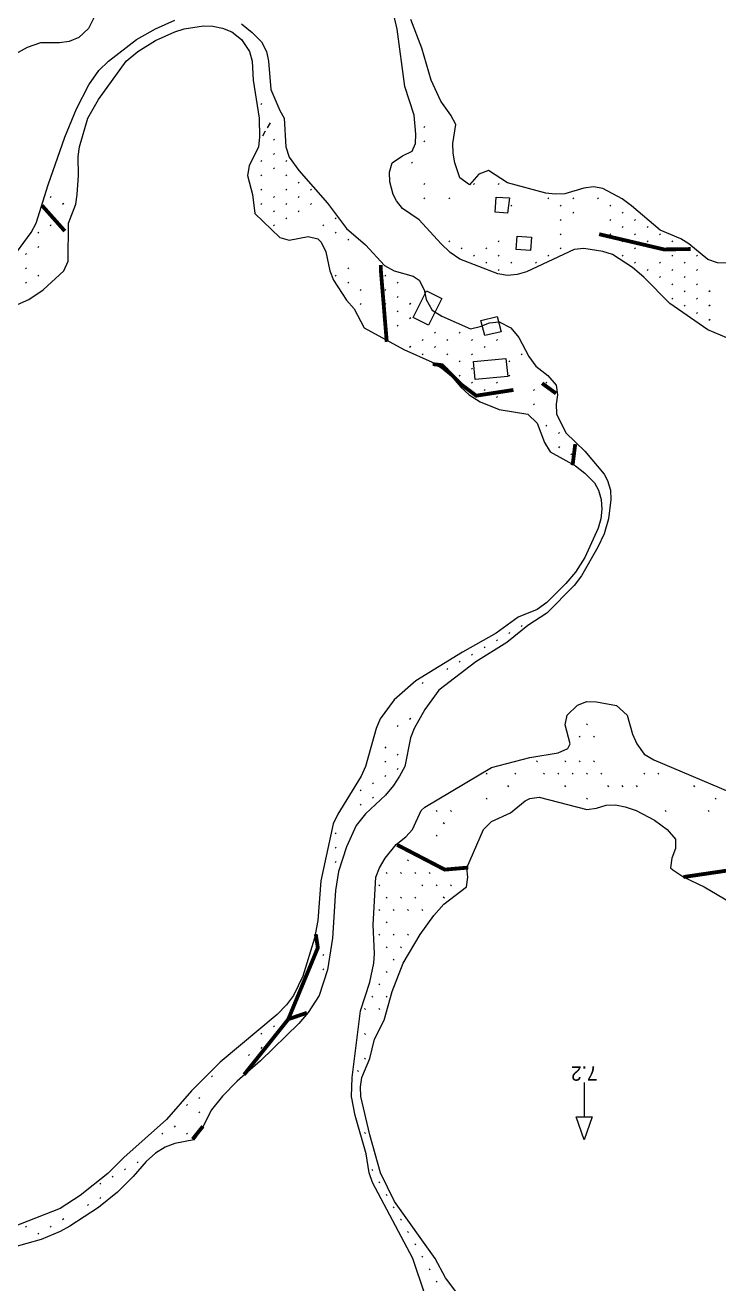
# Model space of a CAD drawing. Header units: millimetres. Extents: x 10 to 1190, y 102 to 890.
# Drawn here: x 635.6 to 781, y 371.9 to 635.9 of the extents above; entities that cross this region are included whole.
import ezdxf
from ezdxf.enums import TextEntityAlignment as Align

# ---------------------------------------------------------------- set-up
doc = ezdxf.new("R2010")
doc.units = ezdxf.units.MM
for name, color, linetype in [('CUT', 1, 'CONTINUOUS'), ('ETCH', 7, 'CONTINUOUS'), ('SCORE', 5, 'CONTINUOUS')]:
    doc.layers.add(name, color=color, linetype=linetype)

msp = doc.modelspace()

# ---------------------------------------------------------------- linework, layer by layer
at = {"layer": 'CUT'}
for points in [[(650.83, 639.113), (648.883, 635.208), (646.83, 633.301), (644.83, 632.481), (642.83, 632.188), (638.83, 632.173), (636.032, 631.208), (632.358, 629.208)], [(782.722, 570.294), (778.722, 571.963), (770.722, 577.534), (765.286, 583.044), (762.916, 585.044), (758.722, 587.756), (756.722, 588.408), (752.722, 589.057), (750.722, 588.829), (740.722, 584.155), (738.722, 583.591), (736.722, 583.408), (734.722, 583.753), (726.722, 586.785), (724.722, 588.229), (722.722, 590.068), (718.214, 595.044), (714.722, 597.456), (713.456, 599.044), (712.722, 600.392), (712.024, 603.044), (712, 605.044), (712.558, 607.044), (714.722, 608.487), (716.722, 609.438), (717.419, 611.044), (717.518, 613.044), (717.132, 617.044), (715.207, 623.044), (713.575, 635.044), (712.212, 641.044)], [(632.488, 586.368), (636.885, 592.368), (637.915, 594.368), (640.405, 602.368), (643.904, 612.368), (646.369, 618.368), (648.956, 623.379), (651.063, 626.368), (653.088, 628.368), (658.956, 632.858), (662.956, 635.104), (666.956, 636.912)], [(680.956, 636.146), (683.2, 634.368), (685.134, 632.368), (686.172, 630.368), (686.586, 628.368), (687.116, 622.368), (688.956, 617.956), (689.9, 616.368), (690.266, 610.368), (690.956, 608.179), (692.956, 605.419), (698.956, 598.571), (702.956, 593.269), (706.956, 589.793), (710.956, 585.508), (712.956, 584.352), (716.956, 583.247), (718.21, 582.368), (719.214, 580.368), (719.665, 578.368), (720.956, 576.088), (722.956, 574.844), (728.956, 572.181), (730.956, 572.656), (732.956, 573.46), (734.956, 573.644), (737.436, 572.368), (739.067, 570.368), (741.219, 566.368), (742.681, 564.368), (745.139, 562.368), (746.938, 560.368), (747.225, 558.368), (746.948, 556.368), (747.01, 554.368), (748.956, 550.376), (752.956, 546.546), (756.956, 541.725), (757.683, 540.368), (758.321, 538.368), (758.391, 536.368), (757.895, 532.368), (756.956, 529.172), (755.681, 526.368), (752.245, 520.368), (750.684, 518.368), (744.956, 512.537), (740.956, 509.941), (736.544, 506.368), (730.083, 502.368), (722.316, 496.368), (719.392, 492.368), (717.167, 488.368), (716.409, 486.368), (715.18, 480.368), (714.088, 478.368), (712.8, 476.368), (711.134, 474.368), (706.956, 470.426), (704.956, 468.003), (702.956, 463.52), (701.26, 458.368), (700.622, 454.368), (700.003, 444.368), (698.956, 437.698), (697.229, 432.368), (694.956, 428.754), (692.956, 426.443), (684.956, 418.626), (680.016, 414.368), (676.956, 411.231), (674.652, 408.368), (672.636, 404.368), (670.956, 402.087), (666.956, 401.315), (664.956, 400.519), (662.956, 399.266), (660.956, 397.535), (658.249, 394.368), (654.956, 391.092), (650.956, 387.91), (644.956, 383.932), (642.956, 382.829), (638.956, 381.191), (632.956, 379.466)], [(719.366, 369.713), (716.845, 377.154), (708.428, 393.154), (707.709, 395.154), (707.079, 399.154), (704.795, 407.154), (704, 411.154), (704.12, 415.154), (705.923, 429.154), (707.845, 435.154), (708.666, 439.154), (708.839, 441.154), (708.527, 447.154), (709.14, 457.154), (709.893, 459.154), (711.073, 461.154), (713.366, 464.026), (715.366, 465.613), (716.794, 467.154), (718.637, 471.154), (719.366, 471.846), (733.366, 480.148), (741.366, 482.244), (747.366, 483.23), (749.366, 484.171), (749.851, 485.154), (748.816, 489.154), (749.189, 491.154), (751.366, 493.252), (753.366, 494), (755.366, 493.943), (759.533, 493.154), (761.793, 491.154), (762.926, 487.154), (763.798, 485.154), (765.366, 483.002), (767.366, 481.769), (783.366, 475.009)]]:
    msp.add_lwpolyline(points, dxfattribs=at)
at = {"layer": 'ETCH'}
for points in [[(685.24, 619.474), (685.028, 619.262)], [(686.956, 615.368), (686.348, 614.334)], [(685.942, 613.644), (685.334, 612.61)], [(719.412, 614.65), (719.2, 614.438)], [(687.838, 611.974), (687.626, 611.762)], [(719.412, 611.65), (719.2, 611.438)], [(685.24, 607.474), (685.028, 607.262)], [(687.838, 608.974), (687.626, 608.762)], [(690.436, 607.474), (690.224, 607.262)], [(687.838, 605.974), (687.626, 605.762)], [(716.814, 607.15), (716.602, 606.938)], [(685.24, 604.474), (685.028, 604.262)], [(690.436, 604.474), (690.224, 604.262)], [(693.034, 602.974), (692.822, 602.762)], [(719.412, 602.65), (719.2, 602.438)], [(729.804, 602.65), (729.592, 602.438)], [(735, 602.65), (734.788, 602.438)], [(641.074, 599.974), (640.862, 599.762)], [(685.24, 601.474), (685.028, 601.262)], [(687.838, 599.974), (687.626, 599.762)], [(690.436, 601.474), (690.224, 601.262)], [(693.034, 599.974), (692.822, 599.762)], [(695.632, 601.474), (695.42, 601.262)], [(719.412, 599.65), (719.2, 599.438)], [(724.608, 599.65), (724.396, 599.438)], [(745.392, 599.65), (745.18, 599.438)], [(750.588, 599.65), (750.376, 599.438)], [(755.784, 599.65), (755.572, 599.438)], [(643.672, 598.474), (643.46, 598.262)], [(685.24, 598.474), (685.028, 598.262)], [(687.838, 596.974), (687.626, 596.762)], [(690.436, 598.474), (690.224, 598.262)], [(693.034, 596.974), (692.822, 596.762)], [(695.632, 598.474), (695.42, 598.262)], [(737.598, 598.15), (737.386, 597.938)], [(747.99, 598.15), (747.778, 597.938)], [(758.382, 598.15), (758.17, 597.938)], [(690.436, 595.474), (690.224, 595.262)], [(700.828, 595.474), (700.616, 595.262)], [(747.99, 595.15), (747.778, 594.938)], [(750.588, 596.65), (750.376, 596.438)], [(758.382, 595.15), (758.17, 594.938)], [(760.98, 596.65), (760.768, 596.438)], [(763.578, 595.15), (763.366, 594.938)], [(638.476, 592.474), (638.264, 592.262)], [(641.074, 593.974), (640.862, 593.762)], [(687.838, 593.974), (687.626, 593.762)], [(698.23, 593.974), (698.018, 593.762)], [(700.828, 592.474), (700.616, 592.262)], [(747.99, 592.15), (747.778, 591.938)], [(758.382, 592.15), (758.17, 591.938)], [(760.98, 593.65), (760.768, 593.438)], [(763.578, 592.15), (763.366, 591.938)], [(766.176, 593.65), (765.964, 593.438)], [(768.774, 592.15), (768.562, 591.938)], [(638.476, 589.474), (638.264, 589.262)], [(703.426, 590.974), (703.214, 590.762)], [(724.608, 590.65), (724.396, 590.438)], [(727.206, 589.15), (726.994, 588.938)], [(732.402, 589.15), (732.19, 588.938)], [(735, 590.65), (734.788, 590.438)], [(747.99, 589.15), (747.778, 588.938)], [(760.98, 590.65), (760.768, 590.438)], [(763.578, 589.15), (763.366, 588.938)], [(766.176, 590.65), (765.964, 590.438)], [(768.774, 589.15), (768.562, 588.938)], [(771.372, 590.65), (771.16, 590.438)], [(773.97, 589.15), (773.758, 588.938)], [(635.878, 587.974), (635.666, 587.762)], [(729.804, 587.65), (729.592, 587.438)], [(732.402, 586.15), (732.19, 585.938)], [(735, 587.65), (734.788, 587.438)], [(737.598, 586.15), (737.386, 585.938)], [(742.794, 586.15), (742.582, 585.938)], [(745.392, 587.65), (745.18, 587.438)], [(760.98, 587.65), (760.768, 587.438)], [(763.578, 586.15), (763.366, 585.938)], [(768.774, 586.15), (768.562, 585.938)], [(771.372, 587.65), (771.16, 587.438)], [(773.97, 586.15), (773.758, 585.938)], [(776.568, 587.65), (776.356, 587.438)], [(635.878, 584.974), (635.666, 584.762)], [(703.426, 584.974), (703.214, 584.762)], [(735, 584.65), (734.788, 584.438)], [(766.176, 584.65), (765.964, 584.438)], [(771.372, 584.65), (771.16, 584.438)], [(776.568, 584.65), (776.356, 584.438)], [(635.878, 581.974), (635.666, 581.762)], [(638.476, 583.474), (638.264, 583.262)], [(700.828, 583.474), (700.616, 583.262)], [(703.426, 581.974), (703.214, 581.762)], [(711.22, 583.474), (711.008, 583.262)], [(713.818, 581.974), (713.606, 581.762)], [(768.774, 583.15), (768.562, 582.938)], [(771.372, 581.65), (771.16, 581.438)], [(773.97, 583.15), (773.758, 582.938)], [(776.568, 581.65), (776.356, 581.438)], [(706.024, 580.474), (705.812, 580.262)], [(711.22, 580.474), (711.008, 580.262)], [(713.818, 578.974), (713.606, 578.762)], [(771.372, 578.65), (771.16, 578.438)], [(773.97, 580.15), (773.758, 579.938)], [(776.568, 578.65), (776.356, 578.438)], [(779.166, 580.15), (778.954, 579.938)], [(706.024, 577.474), (705.812, 577.262)], [(711.22, 577.474), (711.008, 577.262)], [(713.818, 575.974), (713.606, 575.762)], [(716.416, 577.474), (716.204, 577.262)], [(773.97, 577.15), (773.758, 576.938)], [(776.568, 575.65), (776.356, 575.438)], [(779.166, 577.15), (778.954, 576.938)], [(711.22, 574.474), (711.008, 574.262)], [(713.818, 572.974), (713.606, 572.762)], [(716.416, 574.474), (716.204, 574.262)], [(779.166, 574.15), (778.954, 573.938)], [(721.612, 571.474), (721.4, 571.262)], [(726.808, 571.474), (726.596, 571.262)], [(716.416, 568.474), (716.204, 568.262)], [(719.014, 569.974), (718.802, 569.762)], [(721.612, 568.474), (721.4, 568.262)], [(724.21, 569.974), (723.998, 569.762)], [(729.406, 569.974), (729.194, 569.762)], [(732.004, 568.474), (731.792, 568.262)], [(734.602, 569.974), (734.39, 569.762)], [(719.014, 566.974), (718.802, 566.762)], [(724.21, 566.974), (723.998, 566.762)], [(726.808, 565.474), (726.596, 565.262)], [(729.406, 566.974), (729.194, 566.762)], [(737.2, 565.474), (736.988, 565.262)], [(739.798, 566.974), (739.586, 566.762)], [(724.21, 563.974), (723.998, 563.762)], [(726.808, 562.474), (726.596, 562.262)], [(729.406, 563.974), (729.194, 563.762)], [(737.2, 562.474), (736.988, 562.262)], [(729.406, 560.974), (729.194, 560.762)], [(734.602, 560.974), (734.39, 560.762)], [(744.994, 560.974), (744.782, 560.762)], [(732.004, 559.474), (731.792, 559.262)], [(734.602, 557.974), (734.39, 557.762)], [(737.2, 559.474), (736.988, 559.262)], [(742.396, 559.474), (742.184, 559.262)], [(742.396, 556.474), (742.184, 556.262)], [(744.994, 551.974), (744.782, 551.762)], [(747.592, 550.474), (747.38, 550.262)], [(747.592, 547.474), (747.38, 547.262)], [(750.19, 545.974), (749.978, 545.762)], [(739.798, 509.974), (739.586, 509.762)], [(734.602, 506.974), (734.39, 506.762)], [(737.2, 508.474), (736.988, 508.262)], [(732.004, 505.474), (731.792, 505.262)], [(726.808, 502.474), (726.596, 502.262)], [(729.406, 503.974), (729.194, 503.762)], [(724.21, 500.974), (723.998, 500.762)], [(719.014, 497.974), (718.802, 497.762)], [(713.818, 488.974), (713.606, 488.762)], [(716.416, 490.474), (716.204, 490.262)], [(753.472, 489.142), (753.26, 489.354)], [(751.972, 486.544), (751.76, 486.756)], [(754.972, 486.544), (754.76, 486.756)], [(711.22, 484.474), (711.008, 484.262)], [(711.22, 481.474), (711.008, 481.262)], [(713.818, 482.974), (713.606, 482.762)], [(742.972, 481.348), (742.76, 481.56)], [(748.972, 481.348), (748.76, 481.56)], [(751.972, 481.348), (751.76, 481.56)], [(754.972, 481.348), (754.76, 481.56)], [(711.22, 478.474), (711.008, 478.262)], [(713.818, 479.974), (713.606, 479.762)], [(732.472, 478.75), (732.26, 478.962)], [(738.472, 478.75), (738.26, 478.962)], [(744.472, 478.75), (744.26, 478.962)], [(747.472, 478.75), (747.26, 478.962)], [(750.472, 478.75), (750.26, 478.962)], [(753.472, 478.75), (753.26, 478.962)], [(756.472, 478.75), (756.26, 478.962)], [(765.472, 478.75), (765.26, 478.962)], [(768.472, 478.75), (768.26, 478.962)], [(706.024, 475.474), (705.812, 475.262)], [(708.622, 476.974), (708.41, 476.762)], [(736.972, 476.152), (736.76, 476.364)], [(748.972, 476.152), (748.76, 476.364)], [(757.972, 476.152), (757.76, 476.364)], [(760.972, 476.152), (760.76, 476.364)], [(763.972, 476.152), (763.76, 476.364)], [(775.972, 476.152), (775.76, 476.364)], [(708.622, 473.974), (708.41, 473.762)], [(732.472, 473.554), (732.26, 473.766)], [(753.472, 473.554), (753.26, 473.766)], [(780.472, 473.554), (780.26, 473.766)], [(706.024, 472.474), (705.812, 472.262)], [(721.972, 470.956), (721.76, 471.168)], [(724.972, 470.956), (724.76, 471.168)], [(769.972, 470.956), (769.76, 471.168)], [(778.972, 470.956), (778.76, 471.168)], [(723.472, 468.358), (723.26, 468.57)], [(700.828, 466.474), (700.616, 466.262)], [(721.972, 465.76), (721.76, 465.972)], [(700.828, 463.474), (700.616, 463.262)], [(700.828, 460.474), (700.616, 460.262)], [(715.972, 460.564), (715.76, 460.776)], [(711.472, 457.966), (711.26, 458.178)], [(714.472, 457.966), (714.26, 458.178)], [(717.472, 457.966), (717.26, 458.178)], [(720.472, 457.966), (720.26, 458.178)], [(709.972, 455.368), (709.76, 455.58)], [(718.972, 455.368), (718.76, 455.58)], [(721.972, 455.368), (721.76, 455.58)], [(724.972, 455.368), (724.76, 455.58)], [(711.472, 452.77), (711.26, 452.982)], [(714.472, 452.77), (714.26, 452.982)], [(717.472, 452.77), (717.26, 452.982)], [(723.472, 452.77), (723.26, 452.982)], [(709.972, 450.172), (709.76, 450.384)], [(712.972, 450.172), (712.76, 450.384)], [(715.972, 450.172), (715.76, 450.384)], [(718.972, 450.172), (718.76, 450.384)], [(711.472, 447.574), (711.26, 447.786)], [(709.972, 444.976), (709.76, 445.188)], [(712.972, 444.976), (712.76, 445.188)], [(715.972, 444.976), (715.76, 445.188)], [(698.23, 440.974), (698.018, 440.762)], [(711.472, 442.378), (711.26, 442.59)], [(714.472, 442.378), (714.26, 442.59)], [(712.972, 439.78), (712.76, 439.992)], [(698.23, 437.974), (698.018, 437.762)], [(711.472, 437.182), (711.26, 437.394)], [(709.972, 434.584), (709.76, 434.796)], [(708.472, 431.986), (708.26, 432.198)], [(711.472, 431.986), (711.26, 432.198)], [(706.972, 429.388), (706.76, 429.6)], [(709.972, 429.388), (709.76, 429.6)], [(687.838, 425.974), (687.626, 425.762)], [(685.24, 424.474), (685.028, 424.262)], [(706.972, 424.192), (706.76, 424.404)], [(682.642, 419.974), (682.43, 419.762)], [(685.24, 421.474), (685.028, 421.262)], [(706.972, 418.996), (706.76, 419.208)], [(674.848, 415.474), (674.636, 415.262)], [(705.472, 416.398), (705.26, 416.61)], [(752.813, 414.075), (752.813, 406.875)], [(669.652, 409.474), (669.44, 409.262)], [(672.25, 410.974), (672.038, 410.762)], [(672.25, 407.974), (672.038, 407.762)], [(667.054, 404.974), (666.842, 404.762)], [(664.456, 403.474), (664.244, 403.262)], [(669.652, 403.474), (669.44, 403.262)], [(706.972, 403.408), (706.76, 403.62)], [(659.26, 397.474), (659.048, 397.262)], [(654.064, 394.474), (653.852, 394.262)], [(656.662, 395.974), (656.45, 395.762)], [(708.472, 395.614), (708.26, 395.826)], [(651.466, 392.974), (651.254, 392.762)], [(709.972, 393.016), (709.76, 393.228)], [(648.868, 388.474), (648.656, 388.262)], [(651.466, 389.974), (651.254, 389.762)], [(711.472, 390.418), (711.26, 390.63)], [(643.672, 385.474), (643.46, 385.262)], [(712.972, 387.82), (712.76, 388.032)], [(635.878, 383.974), (635.666, 383.762)], [(641.074, 383.974), (640.862, 383.762)], [(714.472, 385.222), (714.26, 385.434)], [(715.972, 382.624), (715.76, 382.836)], [(638.476, 382.474), (638.264, 382.262)], [(717.472, 380.026), (717.26, 380.238)], [(718.972, 377.428), (718.76, 377.64)], [(720.472, 374.83), (720.26, 375.042)], [(721.972, 372.232), (721.76, 372.444)]]:
    msp.add_lwpolyline(points, dxfattribs=at)
for points in [[(737.122, 599.644), (736.722, 596.444), (734.122, 596.644), (734.322, 599.844)], [(738.722, 591.644), (741.722, 591.444), (741.522, 588.644), (738.522, 588.844)], [(719.756, 580.168), (722.956, 578.568), (720.156, 572.968), (716.956, 574.568)], [(734.556, 574.768), (735.356, 571.568), (731.956, 570.768), (731.156, 573.968)], [(729.556, 565.368), (736.356, 565.968), (736.756, 562.168), (729.956, 561.568)], [(752.813, 402.075), (751.133, 406.875), (754.493, 406.875)]]:
    msp.add_lwpolyline(points, close=True, dxfattribs=at)
at = {"layer": 'ETCH', "const_width": 0.8}
for points in [[(639.116, 598.088), (643.916, 592.688)], [(755.922, 592.044), (769.522, 588.844), (775.094, 588.929)], [(711.401, 569.457), (710.156, 584.568), (710.14, 585.552)], [(721.045, 564.79), (722.956, 564.568), (726.956, 560.568), (730.156, 558.168), (737.956, 559.368)], [(746.89, 558.635), (743.956, 560.768)], [(750.356, 543.568), (750.912, 548.012)], [(728.495, 459.182), (723.566, 458.754), (713.566, 463.954)], [(808.886, 460.034), (803.966, 460.154), (790.966, 459.754), (773.629, 457.204)], [(681.501, 415.751), (690.756, 427.368), (696.956, 442.368), (696.52, 445.204)], [(694.656, 428.718), (690.756, 427.368)], [(670.703, 402.198), (672.863, 404.908)]]:
    msp.add_lwpolyline(points, dxfattribs=at)
at = {"layer": 'SCORE'}
for points in [[(784.722, 585.906), (780.722, 586.065), (778.722, 586.743), (774.722, 590.001), (773.053, 591.044), (768.722, 592.92), (762.722, 598.027), (760.722, 599.459), (756.722, 601.617), (754.722, 601.954), (752.722, 601.685), (748.722, 600.537), (746.722, 600.418), (744.722, 600.652), (736.722, 602.842), (732.722, 605.389), (730.722, 604.614), (728.722, 602.426), (726.722, 603.874), (725.703, 607.044), (725.344, 609.044), (725.288, 611.044), (725.879, 615.044), (724.852, 617.044), (722.722, 619.978), (720.722, 624.338), (718.726, 631.044), (716.472, 637.044)], [(630.956, 575.982), (636.354, 578.368), (639.388, 580.368), (643.735, 584.368), (644.629, 586.368), (644.658, 594.368), (646.195, 598.368), (646.486, 600.368), (646.81, 604.368), (646.692, 608.368), (646.973, 610.368), (648.716, 616.368), (650.956, 620.271), (656.791, 628.368), (659.184, 630.368), (662.956, 632.675), (666.956, 634.521), (668.956, 635.117), (672.956, 635.752), (674.956, 635.688), (676.956, 635.279), (678.956, 634.484), (680.956, 632.885), (682.61, 630.368), (683.184, 628.368), (683.43, 624.368), (684.636, 616.368), (684.718, 612.368), (684.49, 610.368), (682.527, 606.368), (682.224, 604.368), (683.248, 600.368), (683.734, 596.368), (688.956, 591.36), (690.956, 590.796), (694.956, 591.554), (696.956, 591.075), (697.627, 590.368), (698.636, 588.368), (699.445, 584.368), (700.229, 582.368), (702.956, 578.195), (704.575, 576.368), (706.657, 572.368), (714.956, 567.88), (720.956, 565.217), (722.956, 563.956), (724.956, 562.252), (726.956, 559.943), (728.703, 558.368), (730.956, 556.909), (734.956, 555.278), (740.956, 554.311), (742.956, 552.371), (744.477, 548.368), (745.678, 546.368), (750.956, 543.431), (752.956, 541.916), (754.956, 539.878), (755.779, 538.368), (756.315, 536.368), (756.476, 534.368), (756.285, 532.368), (755.723, 530.368), (752.956, 524.216), (750.956, 521.133), (748.956, 518.744), (744.956, 514.795), (742.956, 513.35), (738.956, 511.714), (734.32, 508.368), (727.27, 504.368), (717.473, 498.368), (712.959, 494.368), (710.015, 490.368), (709.181, 488.368), (706.955, 480.368), (706.051, 478.368), (701.128, 470.368), (700.198, 468.368), (697.588, 456.368), (696.956, 448.086), (696.261, 444.368), (693.819, 436.368), (691.872, 432.368), (690.397, 430.368), (688.396, 428.368), (676.513, 418.368), (670.483, 412.368), (665.261, 406.368), (656.29, 398.368), (652.956, 395.017), (647.134, 390.368), (642.956, 387.684), (620.956, 379.094)], [(728.175, 367.154), (723.683, 373.154), (721.574, 377.154), (713, 389.154), (710.081, 395.154), (707.831, 403.154), (705.969, 411.154), (705.882, 413.154), (706.204, 415.154), (707.843, 419.154), (708.854, 423.154), (710.885, 427.154), (712.515, 433.154), (714.816, 439.154), (718.384, 445.154), (721.297, 449.154), (723.366, 451.495), (728.107, 455.154), (728.378, 457.154), (728.18, 459.154), (731.706, 467.154), (733.366, 468.866), (737.366, 470.669), (740.398, 473.154), (741.366, 473.684), (743.366, 473.925), (753.366, 471.395), (755.366, 471.622), (757.366, 472.25), (759.366, 472.312), (761.366, 471.946), (763.7, 471.154), (767.511, 469.154), (770.172, 467.154), (771.95, 465.154), (771.959, 463.154), (771.167, 461.154), (770.883, 459.154), (771.366, 458.698), (773.677, 457.154), (777.921, 455.154), (783.366, 451.915)]]:
    msp.add_lwpolyline(points, dxfattribs=at)

# ---------------------------------------------------------------- texts
msp.add_text('7.2', height=3, rotation=180, dxfattribs=at).set_placement((752.813, 417.475), align=Align.CENTER)

doc.saveas('drawing.dxf')
